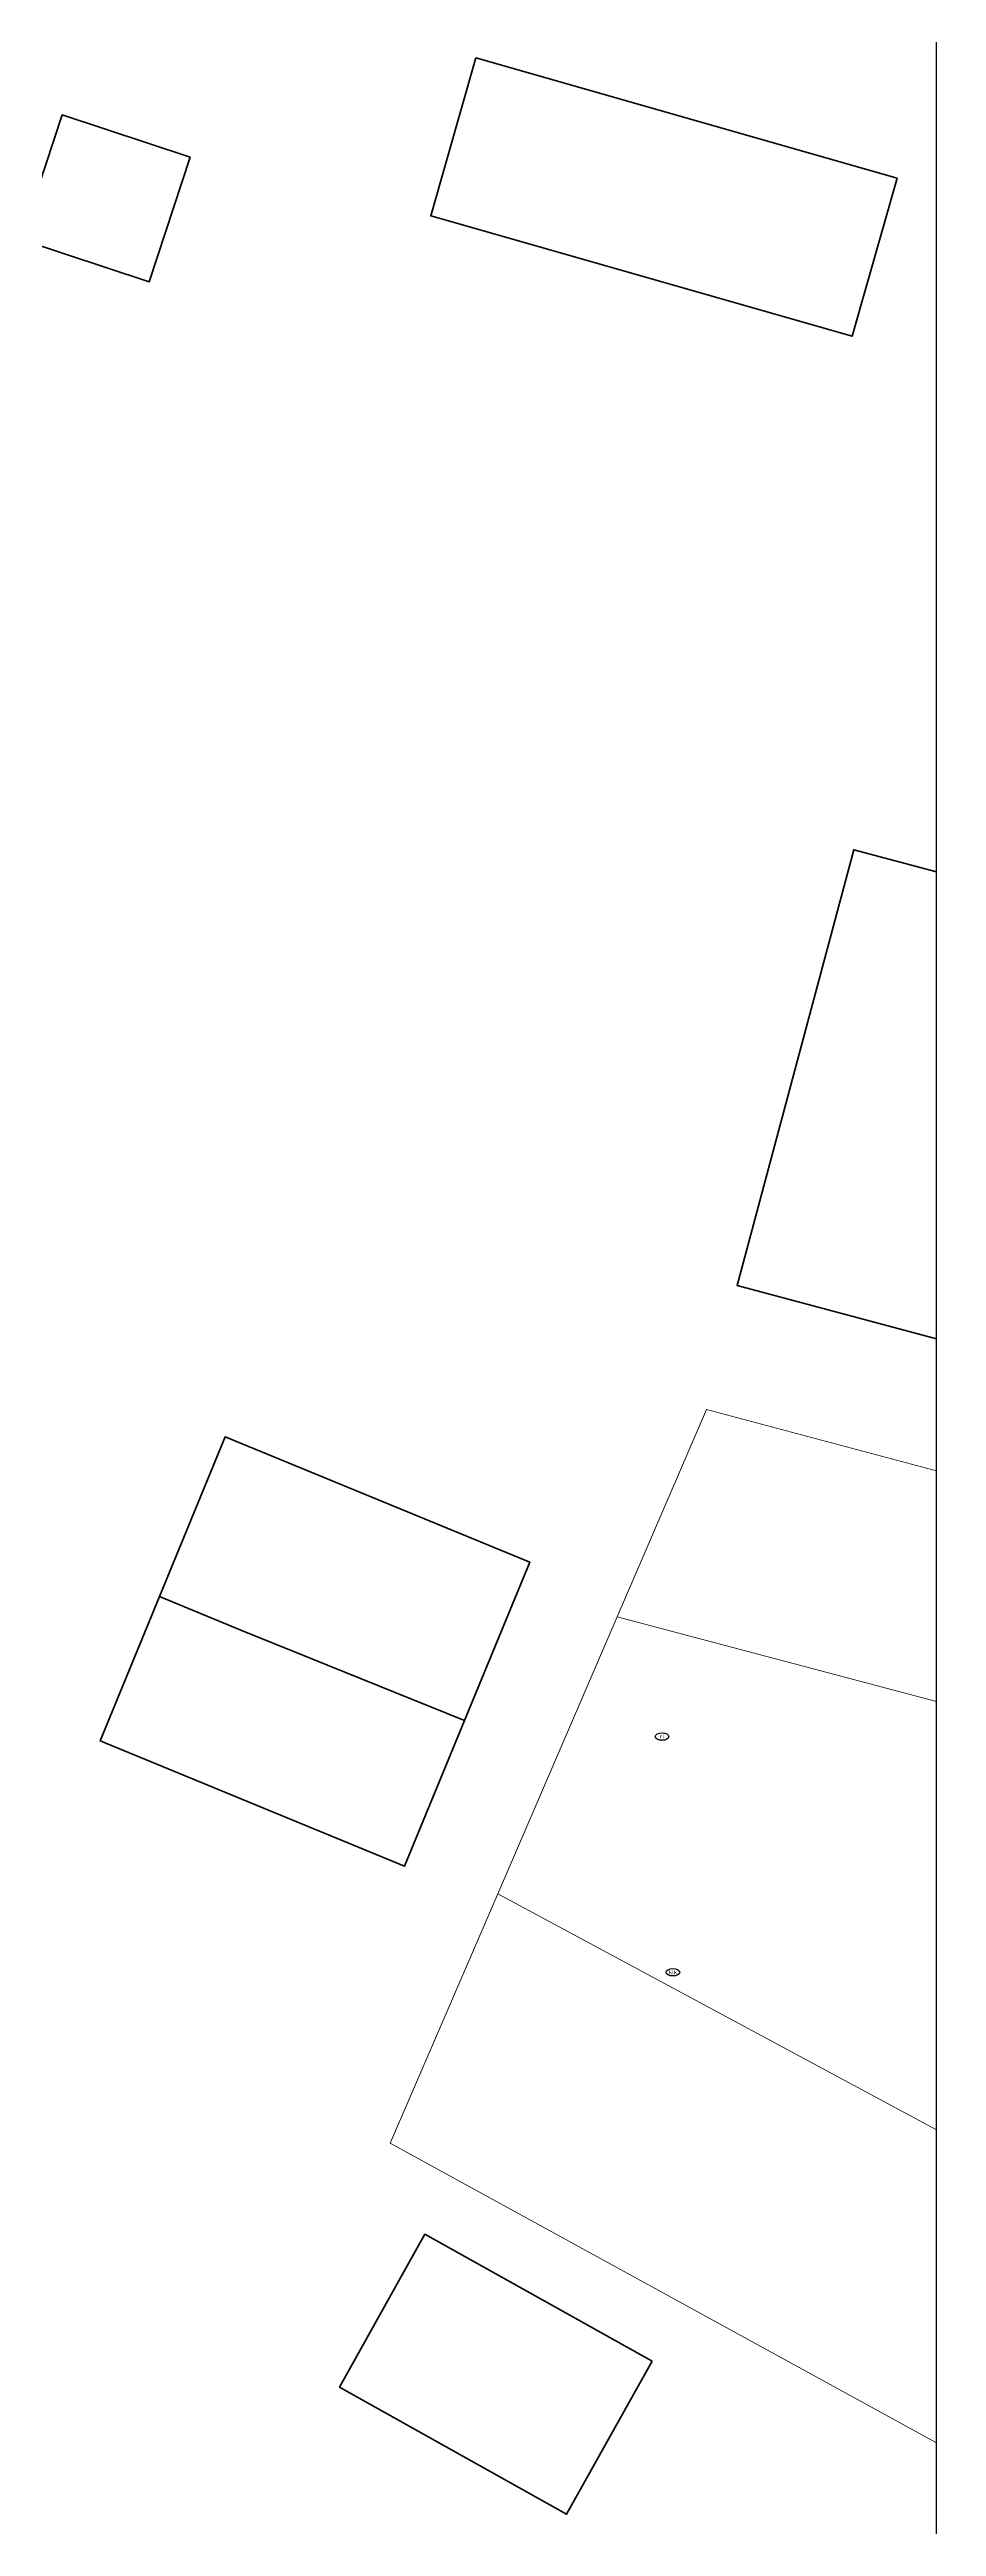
# Model space of a CAD drawing. Header units: metres. Extents: x 30438 to 30782, y 387448 to 387694.
# Drawn here: x 30694.76 to 30710.96, y 387483.53 to 387528.74 of the extents above; entities that cross this region are included whole.
import ezdxf
from ezdxf.enums import TextEntityAlignment as Align

# ---------------------------------------------------------------- set-up
doc = ezdxf.new("R2010")
doc.units = ezdxf.units.M
for name, color, linetype, lineweight in [('B-GV-IE-MEUBILAIR-S', 7, 'Continuous', 25), ('B-GV-OG-BEBOUWING-GV', 7, 'Continuous', 35), ('B-GV-OG-TERREIN_ERF-GV', 7, 'Continuous', 18), ('B-GV-VH-OPENVERHARDING_BETONSTRAATSTEEN-GV', 90, 'Continuous', 18)]:
    doc.layers.add(name, color=color, linetype=linetype, lineweight=lineweight)
doc.styles.add('NLCS-ISO', font='NLCS-ISO.ttf')

# ---------------------------------------------------------------- blocks, each defined once
blk = doc.blocks.new('SIE-MEUBILAIR_PUT_KOLK-SO')
blk.add_ellipse((0, 0), major_axis=(1.25, 0), ratio=0.54)
at = {"style": 'NLCS-ISO'}
blk.add_text('klk', height=0.75, dxfattribs=at).set_placement((0.03, 0), align=Align.MIDDLE_CENTER)
blk = doc.blocks.new('SIE-MEUBILAIR_PUT_RIOOLPUT-SO')
blk.add_ellipse((0, 0), major_axis=(1.25, 0), ratio=0.54)
at = {"style": 'NLCS-ISO'}
blk.add_text('ri', height=0.75, dxfattribs=at).set_placement((-0.04, 0.07), align=Align.MIDDLE_CENTER)

msp = doc.modelspace()

# ---------------------------------------------------------------- linework, layer by layer
msp.add_lwpolyline([(30510.96, 387447.669), (30710.96, 387447.669), (30710.96, 387647.669), (30510.96, 387647.669)], close=True)
msp.add_lwpolyline([(30510.96, 387447.669), (30710.96, 387447.669), (30710.96, 387647.669), (30510.96, 387647.669)], close=True)
at = {"layer": 'B-GV-OG-BEBOUWING-GV'}
for points in [[(30710.242, 387526.391), (30702.549, 387528.588), (30701.726, 387525.703), (30709.418, 387523.506)], [(30697.331, 387526.775), (30694.993, 387527.547), (30694.241, 387525.27), (30696.579, 387524.498)], [(30702.339, 387498.237), (30703.53, 387501.128), (30697.971, 387503.418), (30696.769, 387500.501), (30698.256, 387499.891)], [(30702.339, 387498.237), (30698.256, 387499.891), (30696.769, 387500.501), (30695.686, 387497.871), (30701.245, 387495.581)], [(30705.765, 387486.545), (30701.618, 387488.862), (30700.057, 387486.069), (30704.203, 387483.751)]]:
    msp.add_lwpolyline(points, close=True, dxfattribs=at)
msp.add_lwpolyline([(30710.96, 387513.728), (30709.45, 387514.133), (30707.318, 387506.182), (30710.96, 387505.205)], dxfattribs=at)
at = {"layer": 'B-GV-OG-TERREIN_ERF-GV'}
for points in [[(30710.242, 387526.391), (30709.418, 387523.506), (30701.726, 387525.703), (30702.549, 387528.588)], [(30697.331, 387526.775), (30696.579, 387524.498), (30694.241, 387525.27), (30694.993, 387527.547)], [(30703.53, 387501.128), (30702.339, 387498.237), (30701.245, 387495.581), (30695.686, 387497.871), (30696.769, 387500.501), (30697.971, 387503.418)], [(30705.765, 387486.545), (30704.203, 387483.751), (30700.057, 387486.069), (30701.618, 387488.862)]]:
    msp.add_lwpolyline(points, close=True, dxfattribs=at)
for points in [[(30710.96, 387505.205), (30707.318, 387506.182), (30709.45, 387514.133), (30710.96, 387513.728)], [(30710.96, 387485.054), (30700.983, 387490.523), (30702.947, 387495.078), (30705.126, 387500.131), (30706.759, 387503.917), (30710.96, 387502.794)]]:
    msp.add_lwpolyline(points, dxfattribs=at)
at = {"layer": 'B-GV-VH-OPENVERHARDING_BETONSTRAATSTEEN-GV'}
for points in [[(30710.96, 387502.794), (30706.759, 387503.917), (30705.126, 387500.131), (30710.96, 387498.584)], [(30710.96, 387498.584), (30705.126, 387500.131), (30702.947, 387495.078), (30710.96, 387490.767)], [(30710.96, 387490.767), (30702.947, 387495.078), (30700.983, 387490.523), (30710.96, 387485.054)]]:
    msp.add_lwpolyline(points, dxfattribs=at)

# ---------------------------------------------------------------- block references
at = {"layer": 'B-GV-IE-MEUBILAIR-S', "xscale": 0.1, "yscale": 0.1, "zscale": 0.1}
for name, p in [('SIE-MEUBILAIR_PUT_RIOOLPUT-SO', (30705.947, 387497.945)), ('SIE-MEUBILAIR_PUT_KOLK-SO', (30706.146, 387493.643))]:
    msp.add_blockref(name, p, dxfattribs=at)

doc.saveas('drawing.dxf')
